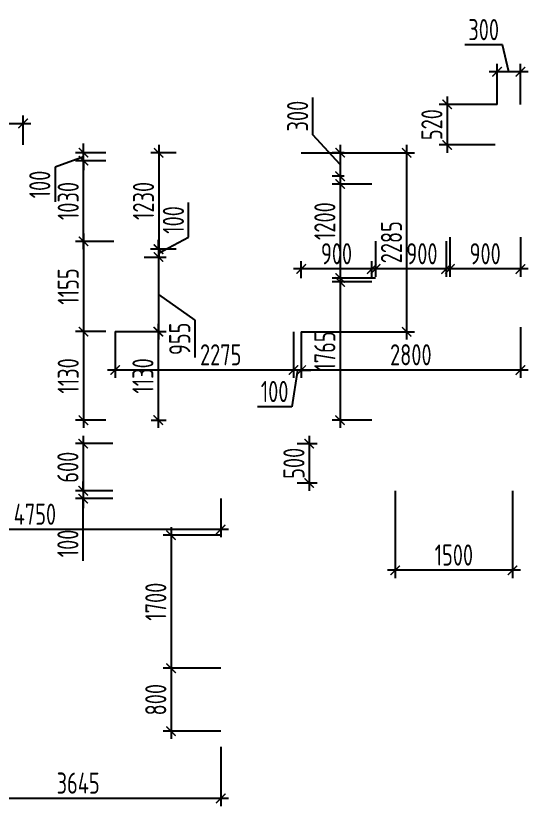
# Model space of a CAD drawing. Header units: millimetres. Extents: x -350007 to 535970, y -888 to 198380.
# Drawn here: x -166888 to -160339, y 70237 to 80329 of the extents above; entities that cross this region are included whole.
import ezdxf

# ---------------------------------------------------------------- set-up
doc = ezdxf.new("R2010")
doc.units = ezdxf.units.MM
doc.layers.add('АР_Размеры нов.', color=15, linetype='Continuous', lineweight=0)
doc.styles.add('ISOCPEUR', font='isocpeur.ttf', dxfattribs={"width": 0.7})
doc.dimstyles.new('R_100', dxfattribs={"dimtxt": 270, "dimasz": 120, "dimexe": 100, "dimexo": 0, "dimgap": 60, "dimtad": 1, "dimdec": 0, "dimrnd": 5, "dimzin": 0, "dimdsep": 46, "dimtxsty": 'ISOCPEUR', "dimblk": 'ARCHTICK', "dimcen": 0, "dimdle": 100, "dimclrd": 256, "dimclre": 256, "dimclrt": 256, "dimadec": 0, "dimazin": 0, "dimtfac": 2, "dimtdec": 0, "dimtofl": 0, "dimtmove": 1, "dimatfit": 3, "dimfxl": 1, "dimtvp": 3, "dimtolj": 1, "dimtzin": 0, "dimarcsym": 0})

# ---------------------------------------------------------------- blocks, each defined once
blk = doc.blocks.new('_ArchTick')
at = {"color": 0, "linetype": 'ByBlock', "const_width": 0.15}
blk.add_lwpolyline([(-0.5, -0.5), (0.5, 0.5)], dxfattribs=at)
blk = doc.blocks.new('*D2869')
at = {"layer": 'АР_Размеры нов.', "lineweight": -2, "ltscale": 100, "transparency": 16777216}
for p, q in [((-168294, 78700), (-168294, 79054)), ((-166794, 78680), (-166794, 79054)), ((-168394, 78954), (-166694, 78954))]:
    blk.add_line(p, q, dxfattribs=at)
at = {"layer": 'АР_Размеры нов.', "lineweight": -2, "ltscale": 100, "transparency": 16777216, "xscale": 120, "yscale": 120, "zscale": 120, "rotation": 180}
blk.add_blockref('_ArchTick', (-168294, 78954), dxfattribs=at)
at = {"layer": 'АР_Размеры нов.', "lineweight": -2, "ltscale": 100, "transparency": 16777216, "xscale": 120, "yscale": 120, "zscale": 120}
blk.add_blockref('_ArchTick', (-166794, 78954), dxfattribs=at)
at = {"layer": 'АР_Размеры нов.', "ltscale": 100, "transparency": 16777216, "insert": (-167544, 79149), "char_height": 270, "attachment_point": 5, "style": 'ISOCPEUR'}
blk.add_mtext('\\A1;1500', dxfattribs=at)
blk = doc.blocks.new('*D2870')
at = {"layer": 'АР_Размеры нов.', "lineweight": -2, "ltscale": 100, "transparency": 16777216}
for p, q in [((-166023, 76396), (-166023, 75066)), ((-165737, 76296), (-166123, 76296)), ((-165737, 75166), (-166123, 75166))]:
    blk.add_line(p, q, dxfattribs=at)
at = {"layer": 'АР_Размеры нов.', "lineweight": -2, "ltscale": 100, "transparency": 16777216, "xscale": 120, "yscale": 120, "zscale": 120}
for p, rotation in [((-166023, 76296), 90), ((-166023, 75166), 270)]:
    blk.add_blockref('_ArchTick', p, dxfattribs=dict(at, rotation=rotation))
at = {"layer": 'АР_Размеры нов.', "ltscale": 100, "transparency": 16777216, "insert": (-166218, 75731), "char_height": 270, "attachment_point": 5, "rotation": 90, "style": 'ISOCPEUR'}
blk.add_mtext('\\A1;1130', dxfattribs=at)
blk = doc.blocks.new('*D2871')
at = {"layer": 'АР_Размеры нов.', "lineweight": -2, "ltscale": 100, "transparency": 16777216}
for p, q in [((-166023, 77349), (-166023, 78579)), ((-165737, 78479), (-166123, 78479)), ((-165637, 77449), (-166123, 77449))]:
    blk.add_line(p, q, dxfattribs=at)
at = {"layer": 'АР_Размеры нов.', "lineweight": -2, "ltscale": 100, "transparency": 16777216, "xscale": 120, "yscale": 120, "zscale": 120}
for p, rotation in [((-166023, 78479), 90), ((-166023, 77449), 270)]:
    blk.add_blockref('_ArchTick', p, dxfattribs=dict(at, rotation=rotation))
at = {"layer": 'АР_Размеры нов.', "ltscale": 100, "transparency": 16777216, "insert": (-166218, 77964), "char_height": 270, "attachment_point": 5, "rotation": 90, "style": 'ISOCPEUR'}
blk.add_mtext('\\A1;1030', dxfattribs=at)
blk = doc.blocks.new('*D2873')
at = {"layer": 'АР_Размеры нов.', "lineweight": -2, "ltscale": 100, "transparency": 16777216}
for p, q in [((-164904, 73798), (-164904, 71898)), ((-164269, 73698), (-165004, 73698)), ((-164269, 71998), (-165004, 71998))]:
    blk.add_line(p, q, dxfattribs=at)
at = {"layer": 'АР_Размеры нов.', "lineweight": -2, "ltscale": 100, "transparency": 16777216, "xscale": 120, "yscale": 120, "zscale": 120}
for p, rotation in [((-164904, 73698), 90), ((-164904, 71998), 270)]:
    blk.add_blockref('_ArchTick', p, dxfattribs=dict(at, rotation=rotation))
at = {"layer": 'АР_Размеры нов.', "ltscale": 100, "transparency": 16777216, "insert": (-165099, 72848), "char_height": 270, "attachment_point": 5, "rotation": 90, "style": 'ISOCPEUR'}
blk.add_mtext('\\A1;1700', dxfattribs=at)
blk = doc.blocks.new('*D2945')
at = {"layer": 'АР_Размеры нов.', "lineweight": -2, "ltscale": 100, "transparency": 16777216}
for p, q in [((-164904, 72098), (-164904, 71096)), ((-164269, 71998), (-165004, 71998)), ((-164269, 71196), (-165004, 71196))]:
    blk.add_line(p, q, dxfattribs=at)
at = {"layer": 'АР_Размеры нов.', "lineweight": -2, "ltscale": 100, "transparency": 16777216, "xscale": 120, "yscale": 120, "zscale": 120}
for p, rotation in [((-164904, 71998), 90), ((-164904, 71196), 270)]:
    blk.add_blockref('_ArchTick', p, dxfattribs=dict(at, rotation=rotation))
at = {"layer": 'АР_Размеры нов.', "ltscale": 100, "transparency": 16777216, "insert": (-165099, 71597), "char_height": 270, "attachment_point": 5, "rotation": 90, "style": 'ISOCPEUR'}
blk.add_mtext('\\A1;800', dxfattribs=at)
blk = doc.blocks.new('*D1731')
at = {"layer": 'АР_Размеры нов.', "lineweight": -2, "ltscale": 500, "transparency": 16777216}
for p, q in [((-160668, 79957), (-161148, 79957)), ((-160588, 79615), (-160668, 79957)), ((-160737, 79198), (-160737, 79715)), ((-160439, 79198), (-160439, 79715)), ((-160339, 79615), (-160837, 79615))]:
    blk.add_line(p, q, dxfattribs=at)
at = {"layer": 'АР_Размеры нов.', "lineweight": -2, "ltscale": 500, "transparency": 16777216, "xscale": 120, "yscale": 120, "zscale": 120, "rotation": 180}
blk.add_blockref('_ArchTick', (-160737, 79615), dxfattribs=at)
at = {"layer": 'АР_Размеры нов.', "lineweight": -2, "ltscale": 500, "transparency": 16777216, "xscale": 120, "yscale": 120, "zscale": 120}
blk.add_blockref('_ArchTick', (-160439, 79615), dxfattribs=at)
at = {"layer": 'АР_Размеры нов.', "lineweight": 13, "ltscale": 500, "transparency": 16777216, "insert": (-160908, 80152), "char_height": 270, "attachment_point": 5, "style": 'ISOCPEUR'}
blk.add_mtext('\\A1;300', dxfattribs=at)
blk = doc.blocks.new('*D1732')
at = {"layer": 'АР_Размеры нов.', "lineweight": -2, "ltscale": 500, "transparency": 16777216}
for p, q in [((-161375, 79298), (-161375, 78580)), ((-160737, 79198), (-161475, 79198)), ((-160762, 78680), (-161475, 78680))]:
    blk.add_line(p, q, dxfattribs=at)
at = {"layer": 'АР_Размеры нов.', "lineweight": -2, "ltscale": 500, "transparency": 16777216, "xscale": 120, "yscale": 120, "zscale": 120}
for p, rotation in [((-161375, 79198), 90), ((-161375, 78680), 270)]:
    blk.add_blockref('_ArchTick', p, dxfattribs=dict(at, rotation=rotation))
at = {"layer": 'АР_Размеры нов.', "lineweight": 13, "ltscale": 500, "transparency": 16777216, "insert": (-161570, 78939), "char_height": 270, "attachment_point": 5, "rotation": 90, "style": 'ISOCPEUR'}
blk.add_mtext('\\A1;520', dxfattribs=at)
blk = doc.blocks.new('*D1733')
at = {"layer": 'АР_Размеры нов.', "lineweight": -2, "ltscale": 500, "transparency": 16777216}
for p, q in [((-163091, 78808), (-163091, 79287)), ((-162743, 78431), (-163091, 78808)), ((-162743, 78680), (-162743, 78181)), ((-162693, 78580), (-162843, 78580)), ((-162693, 78281), (-162843, 78281))]:
    blk.add_line(p, q, dxfattribs=at)
at = {"layer": 'АР_Размеры нов.', "lineweight": -2, "ltscale": 500, "transparency": 16777216, "xscale": 120, "yscale": 120, "zscale": 120}
for p, rotation in [((-162743, 78580), 90), ((-162743, 78281), 270)]:
    blk.add_blockref('_ArchTick', p, dxfattribs=dict(at, rotation=rotation))
at = {"layer": 'АР_Размеры нов.', "lineweight": 13, "ltscale": 500, "transparency": 16777216, "insert": (-163286, 79048), "char_height": 270, "attachment_point": 5, "rotation": 90, "style": 'ISOCPEUR'}
blk.add_mtext('\\A1;300', dxfattribs=at)
blk = doc.blocks.new('*D1734')
at = {"layer": 'АР_Размеры нов.', "lineweight": -2, "ltscale": 500, "transparency": 16777216}
for p, q in [((-162743, 78281), (-162743, 76881)), ((-162339, 78181), (-162843, 78181)), ((-162289, 76981), (-162843, 76981))]:
    blk.add_line(p, q, dxfattribs=at)
at = {"layer": 'АР_Размеры нов.', "lineweight": -2, "ltscale": 500, "transparency": 16777216, "xscale": 120, "yscale": 120, "zscale": 120}
for p, rotation in [((-162743, 78181), 90), ((-162743, 76981), 270)]:
    blk.add_blockref('_ArchTick', p, dxfattribs=dict(at, rotation=rotation))
at = {"layer": 'АР_Размеры нов.', "lineweight": 13, "ltscale": 500, "transparency": 16777216, "insert": (-162938, 77707), "char_height": 270, "attachment_point": 5, "rotation": 90, "style": 'ISOCPEUR'}
blk.add_mtext('\\A1;1200', dxfattribs=at)
blk = doc.blocks.new('*D1735')
at = {"layer": 'АР_Размеры нов.', "lineweight": -2, "ltscale": 500, "transparency": 16777216}
for p, q in [((-162743, 77031), (-162743, 75066)), ((-162339, 76931), (-162843, 76931)), ((-162339, 75166), (-162843, 75166))]:
    blk.add_line(p, q, dxfattribs=at)
at = {"layer": 'АР_Размеры нов.', "lineweight": -2, "ltscale": 500, "transparency": 16777216, "xscale": 120, "yscale": 120, "zscale": 120}
for p, rotation in [((-162743, 76931), 90), ((-162743, 75166), 270)]:
    blk.add_blockref('_ArchTick', p, dxfattribs=dict(at, rotation=rotation))
at = {"layer": 'АР_Размеры нов.', "lineweight": 13, "ltscale": 500, "transparency": 16777216, "insert": (-162938, 76049), "char_height": 270, "attachment_point": 5, "rotation": 90, "style": 'ISOCPEUR'}
blk.add_mtext('\\A1;1765', dxfattribs=at)
blk = doc.blocks.new('*D1736')
at = {"layer": 'АР_Размеры нов.', "lineweight": -2, "ltscale": 500, "transparency": 16777216}
for p, q in [((-161339, 77504), (-161339, 76996)), ((-160439, 77504), (-160439, 76996)), ((-160339, 77096), (-161439, 77096))]:
    blk.add_line(p, q, dxfattribs=at)
at = {"layer": 'АР_Размеры нов.', "lineweight": -2, "ltscale": 500, "transparency": 16777216, "xscale": 120, "yscale": 120, "zscale": 120, "rotation": 180}
blk.add_blockref('_ArchTick', (-161339, 77096), dxfattribs=at)
at = {"layer": 'АР_Размеры нов.', "lineweight": -2, "ltscale": 500, "transparency": 16777216, "xscale": 120, "yscale": 120, "zscale": 120}
blk.add_blockref('_ArchTick', (-160439, 77096), dxfattribs=at)
at = {"layer": 'АР_Размеры нов.', "lineweight": 13, "ltscale": 500, "transparency": 16777216, "insert": (-160889, 77291), "char_height": 270, "attachment_point": 5, "style": 'ISOCPEUR'}
blk.add_mtext('\\A1;900', dxfattribs=at)
blk = doc.blocks.new('*D1737')
at = {"layer": 'АР_Размеры нов.', "lineweight": -2, "ltscale": 500, "transparency": 16777216}
for p, q in [((-162289, 77452), (-162289, 76996)), ((-161389, 77452), (-161389, 76996)), ((-161289, 77096), (-162389, 77096))]:
    blk.add_line(p, q, dxfattribs=at)
at = {"layer": 'АР_Размеры нов.', "lineweight": -2, "ltscale": 500, "transparency": 16777216, "xscale": 120, "yscale": 120, "zscale": 120, "rotation": 180}
blk.add_blockref('_ArchTick', (-162289, 77096), dxfattribs=at)
at = {"layer": 'АР_Размеры нов.', "lineweight": -2, "ltscale": 500, "transparency": 16777216, "xscale": 120, "yscale": 120, "zscale": 120}
blk.add_blockref('_ArchTick', (-161389, 77096), dxfattribs=at)
at = {"layer": 'АР_Размеры нов.', "lineweight": 13, "ltscale": 500, "transparency": 16777216, "insert": (-161697, 77291), "char_height": 270, "attachment_point": 5, "style": 'ISOCPEUR'}
blk.add_mtext('\\A1;900', dxfattribs=at)
blk = doc.blocks.new('*D1738')
at = {"layer": 'АР_Размеры нов.', "lineweight": -2, "ltscale": 500, "transparency": 16777216}
for p, q in [((-163239, 76981), (-163239, 77196)), ((-162339, 76981), (-162339, 77196)), ((-162239, 77096), (-163339, 77096))]:
    blk.add_line(p, q, dxfattribs=at)
at = {"layer": 'АР_Размеры нов.', "lineweight": -2, "ltscale": 500, "transparency": 16777216, "xscale": 120, "yscale": 120, "zscale": 120, "rotation": 180}
blk.add_blockref('_ArchTick', (-163239, 77096), dxfattribs=at)
at = {"layer": 'АР_Размеры нов.', "lineweight": -2, "ltscale": 500, "transparency": 16777216, "xscale": 120, "yscale": 120, "zscale": 120}
blk.add_blockref('_ArchTick', (-162339, 77096), dxfattribs=at)
at = {"layer": 'АР_Размеры нов.', "lineweight": 13, "ltscale": 500, "transparency": 16777216, "insert": (-162789, 77291), "char_height": 270, "attachment_point": 5, "style": 'ISOCPEUR'}
blk.add_mtext('\\A1;900', dxfattribs=at)
blk = doc.blocks.new('*D1739')
at = {"layer": 'АР_Размеры нов.', "lineweight": -2, "ltscale": 500, "transparency": 16777216}
for p, q in [((-166023, 77549), (-166023, 76196)), ((-165637, 77449), (-166123, 77449)), ((-165737, 76296), (-166123, 76296))]:
    blk.add_line(p, q, dxfattribs=at)
at = {"layer": 'АР_Размеры нов.', "lineweight": -2, "ltscale": 500, "transparency": 16777216, "xscale": 120, "yscale": 120, "zscale": 120}
for p, rotation in [((-166023, 77449), 90), ((-166023, 76296), 270)]:
    blk.add_blockref('_ArchTick', p, dxfattribs=dict(at, rotation=rotation))
at = {"layer": 'АР_Размеры нов.', "lineweight": 13, "ltscale": 500, "transparency": 16777216, "insert": (-166218, 76872), "char_height": 270, "attachment_point": 5, "rotation": 90, "style": 'ISOCPEUR'}
blk.add_mtext('\\A1;1155', dxfattribs=at)
blk = doc.blocks.new('*D1740')
at = {"layer": 'АР_Размеры нов.', "lineweight": -2, "ltscale": 500, "transparency": 16777216}
for p, q in [((-166023, 78580), (-166023, 78700)), ((-166023, 78530), (-166387, 78396)), ((-165737, 78580), (-166123, 78580)), ((-166023, 78479), (-166023, 78580)), ((-165737, 78479), (-166123, 78479)), ((-166023, 78479), (-166023, 78359)), ((-166387, 78396), (-166387, 77955))]:
    blk.add_line(p, q, dxfattribs=at)
at = {"layer": 'АР_Размеры нов.', "lineweight": -2, "ltscale": 500, "transparency": 16777216, "xscale": 120, "yscale": 120, "zscale": 120}
for p, rotation in [((-166023, 78580), 270), ((-166023, 78479), 90)]:
    blk.add_blockref('_ArchTick', p, dxfattribs=dict(at, rotation=rotation))
at = {"layer": 'АР_Размеры нов.', "lineweight": 13, "ltscale": 500, "transparency": 16777216, "insert": (-166582, 78175), "char_height": 270, "attachment_point": 5, "rotation": 90, "style": 'ISOCPEUR'}
blk.add_mtext('\\A1;100', dxfattribs=at)
blk = doc.blocks.new('*D1741')
at = {"layer": 'АР_Размеры нов.', "lineweight": -2, "ltscale": 500, "transparency": 16777216}
for p, q in [((-167913, 70996), (-167913, 70237)), ((-164269, 70996), (-164269, 70237)), ((-164169, 70337), (-168013, 70337))]:
    blk.add_line(p, q, dxfattribs=at)
at = {"layer": 'АР_Размеры нов.', "lineweight": -2, "ltscale": 500, "transparency": 16777216, "xscale": 120, "yscale": 120, "zscale": 120, "rotation": 180}
blk.add_blockref('_ArchTick', (-167913, 70337), dxfattribs=at)
at = {"layer": 'АР_Размеры нов.', "lineweight": -2, "ltscale": 500, "transparency": 16777216, "xscale": 120, "yscale": 120, "zscale": 120}
blk.add_blockref('_ArchTick', (-164269, 70337), dxfattribs=at)
at = {"layer": 'АР_Размеры нов.', "lineweight": 13, "ltscale": 500, "transparency": 16777216, "insert": (-166091, 70532), "char_height": 270, "attachment_point": 5, "style": 'ISOCPEUR'}
blk.add_mtext('\\A1;3645', dxfattribs=at)
blk = doc.blocks.new('*D1904')
at = {"layer": 'АР_Размеры нов.', "lineweight": -2, "ltscale": 500, "transparency": 16777216}
for p, q in [((-169019, 74264), (-169019, 73670)), ((-164269, 74164), (-164269, 73670)), ((-164169, 73770), (-169119, 73770))]:
    blk.add_line(p, q, dxfattribs=at)
at = {"layer": 'АР_Размеры нов.', "lineweight": -2, "ltscale": 500, "transparency": 16777216, "xscale": 120, "yscale": 120, "zscale": 120, "rotation": 180}
blk.add_blockref('_ArchTick', (-169019, 73770), dxfattribs=at)
at = {"layer": 'АР_Размеры нов.', "lineweight": -2, "ltscale": 500, "transparency": 16777216, "xscale": 120, "yscale": 120, "zscale": 120}
blk.add_blockref('_ArchTick', (-164269, 73770), dxfattribs=at)
at = {"layer": 'АР_Размеры нов.', "lineweight": 13, "ltscale": 500, "transparency": 16777216, "insert": (-166644, 73965), "char_height": 270, "attachment_point": 5, "style": 'ISOCPEUR'}
blk.add_mtext('\\A1;4750', dxfattribs=at)
blk = doc.blocks.new('*D1905')
at = {"layer": 'АР_Размеры нов.', "lineweight": -2, "ltscale": 500, "transparency": 16777216}
for p, q in [((-166027, 74966), (-166027, 74164)), ((-165650, 74866), (-166127, 74866)), ((-165650, 74264), (-166127, 74264))]:
    blk.add_line(p, q, dxfattribs=at)
at = {"layer": 'АР_Размеры нов.', "lineweight": -2, "ltscale": 500, "transparency": 16777216, "xscale": 120, "yscale": 120, "zscale": 120}
for p, rotation in [((-166027, 74866), 90), ((-166027, 74264), 270)]:
    blk.add_blockref('_ArchTick', p, dxfattribs=dict(at, rotation=rotation))
at = {"layer": 'АР_Размеры нов.', "lineweight": 13, "ltscale": 500, "transparency": 16777216, "insert": (-166222, 74565), "char_height": 270, "attachment_point": 5, "rotation": 90, "style": 'ISOCPEUR'}
blk.add_mtext('\\A1;600', dxfattribs=at)
blk = doc.blocks.new('*D1906')
at = {"layer": 'АР_Размеры нов.', "lineweight": -2, "ltscale": 500, "transparency": 16777216}
for p, q in [((-163138, 74966), (-163138, 74264)), ((-163290, 74866), (-163038, 74866)), ((-163290, 74364), (-163038, 74364))]:
    blk.add_line(p, q, dxfattribs=at)
at = {"layer": 'АР_Размеры нов.', "lineweight": -2, "ltscale": 500, "transparency": 16777216, "xscale": 120, "yscale": 120, "zscale": 120}
for p, rotation in [((-163138, 74866), 90), ((-163138, 74364), 270)]:
    blk.add_blockref('_ArchTick', p, dxfattribs=dict(at, rotation=rotation))
at = {"layer": 'АР_Размеры нов.', "lineweight": 13, "ltscale": 500, "transparency": 16777216, "insert": (-163333, 74615), "char_height": 270, "attachment_point": 5, "rotation": 90, "style": 'ISOCPEUR'}
blk.add_mtext('\\A1;500', dxfattribs=at)
blk = doc.blocks.new('*D1910')
at = {"layer": 'АР_Размеры нов.', "lineweight": -2, "ltscale": 500, "transparency": 16777216}
for p, q in [((-165061, 78680), (-165061, 77249)), ((-164838, 78580), (-165161, 78580)), ((-164838, 77349), (-165161, 77349))]:
    blk.add_line(p, q, dxfattribs=at)
at = {"layer": 'АР_Размеры нов.', "lineweight": -2, "ltscale": 500, "transparency": 16777216, "xscale": 120, "yscale": 120, "zscale": 120}
for p, rotation in [((-165061, 78580), 90), ((-165061, 77349), 270)]:
    blk.add_blockref('_ArchTick', p, dxfattribs=dict(at, rotation=rotation))
at = {"layer": 'АР_Размеры нов.', "lineweight": 13, "ltscale": 500, "transparency": 16777216, "insert": (-165256, 77965), "char_height": 270, "attachment_point": 5, "rotation": 90, "style": 'ISOCPEUR'}
blk.add_mtext('\\A1;1230', dxfattribs=at)
blk = doc.blocks.new('*D1911')
at = {"layer": 'АР_Размеры нов.', "lineweight": -2, "ltscale": 500, "transparency": 16777216}
for p, q in [((-164679, 77501), (-164679, 77943)), ((-165065, 77299), (-164679, 77501)), ((-165065, 77349), (-165065, 77469)), ((-164838, 77349), (-165165, 77349)), ((-165065, 77349), (-165065, 77249)), ((-165246, 77249), (-164965, 77249)), ((-165065, 77249), (-165065, 77129))]:
    blk.add_line(p, q, dxfattribs=at)
at = {"layer": 'АР_Размеры нов.', "lineweight": -2, "ltscale": 500, "transparency": 16777216, "xscale": 120, "yscale": 120, "zscale": 120}
for p, rotation in [((-165065, 77349), 270), ((-165065, 77249), 90)]:
    blk.add_blockref('_ArchTick', p, dxfattribs=dict(at, rotation=rotation))
at = {"layer": 'АР_Размеры нов.', "lineweight": 13, "ltscale": 500, "transparency": 16777216, "insert": (-164874, 77722), "char_height": 270, "attachment_point": 5, "rotation": 90, "style": 'ISOCPEUR'}
blk.add_mtext('\\A1;100', dxfattribs=at)
blk = doc.blocks.new('*D1912')
at = {"layer": 'АР_Размеры нов.', "lineweight": -2, "ltscale": 500, "transparency": 16777216}
for p, q in [((-165065, 77349), (-165065, 76196)), ((-165246, 77249), (-164965, 77249)), ((-165065, 76772), (-164598, 76444)), ((-164598, 76444), (-164598, 75965)), ((-165617, 76296), (-164965, 76296))]:
    blk.add_line(p, q, dxfattribs=at)
at = {"layer": 'АР_Размеры нов.', "lineweight": -2, "ltscale": 500, "transparency": 16777216, "xscale": 120, "yscale": 120, "zscale": 120}
for p, rotation in [((-165065, 77249), 90), ((-165065, 76296), 270)]:
    blk.add_blockref('_ArchTick', p, dxfattribs=dict(at, rotation=rotation))
at = {"layer": 'АР_Размеры нов.', "lineweight": 13, "ltscale": 500, "transparency": 16777216, "insert": (-164793, 76204), "char_height": 270, "attachment_point": 5, "rotation": 90, "style": 'ISOCPEUR'}
blk.add_mtext('\\A1;955', dxfattribs=at)
blk = doc.blocks.new('*D1913')
at = {"layer": 'АР_Размеры нов.', "lineweight": -2, "ltscale": 500, "transparency": 16777216}
for p, q in [((-165068, 76396), (-165068, 75066)), ((-165617, 76296), (-164968, 76296)), ((-165160, 75166), (-164968, 75166))]:
    blk.add_line(p, q, dxfattribs=at)
at = {"layer": 'АР_Размеры нов.', "lineweight": -2, "ltscale": 500, "transparency": 16777216, "xscale": 120, "yscale": 120, "zscale": 120}
for p, rotation in [((-165068, 76296), 90), ((-165068, 75166), 270)]:
    blk.add_blockref('_ArchTick', p, dxfattribs=dict(at, rotation=rotation))
at = {"layer": 'АР_Размеры нов.', "lineweight": 13, "ltscale": 500, "transparency": 16777216, "insert": (-165263, 75731), "char_height": 270, "attachment_point": 5, "rotation": 90, "style": 'ISOCPEUR'}
blk.add_mtext('\\A1;1130', dxfattribs=at)
blk = doc.blocks.new('*D1914')
at = {"layer": 'АР_Размеры нов.', "lineweight": -2, "ltscale": 500, "transparency": 16777216}
for p, q in [((-161892, 76195), (-161892, 78680)), ((-163239, 78580), (-161792, 78580)), ((-163239, 76295), (-161792, 76295))]:
    blk.add_line(p, q, dxfattribs=at)
at = {"layer": 'АР_Размеры нов.', "lineweight": -2, "ltscale": 500, "transparency": 16777216, "xscale": 120, "yscale": 120, "zscale": 120}
for p, rotation in [((-161892, 78580), 90), ((-161892, 76295), 270)]:
    blk.add_blockref('_ArchTick', p, dxfattribs=dict(at, rotation=rotation))
at = {"layer": 'АР_Размеры нов.', "lineweight": 13, "ltscale": 500, "transparency": 16777216, "insert": (-162087, 77438), "char_height": 270, "attachment_point": 5, "rotation": 90, "style": 'ISOCPEUR'}
blk.add_mtext('\\A1;2285', dxfattribs=at)
blk = doc.blocks.new('*D2239')
at = {"layer": 'АР_Размеры нов.', "lineweight": -2, "ltscale": 500, "transparency": 16777216}
for p, q in [((-162039, 74264), (-162039, 73149)), ((-160539, 74264), (-160539, 73149)), ((-160439, 73249), (-162139, 73249))]:
    blk.add_line(p, q, dxfattribs=at)
at = {"layer": 'АР_Размеры нов.', "lineweight": -2, "ltscale": 500, "transparency": 16777216, "xscale": 120, "yscale": 120, "zscale": 120, "rotation": 180}
blk.add_blockref('_ArchTick', (-162039, 73249), dxfattribs=at)
at = {"layer": 'АР_Размеры нов.', "lineweight": -2, "ltscale": 500, "transparency": 16777216, "xscale": 120, "yscale": 120, "zscale": 120}
blk.add_blockref('_ArchTick', (-160539, 73249), dxfattribs=at)
at = {"layer": 'АР_Размеры нов.', "lineweight": 13, "ltscale": 500, "transparency": 16777216, "insert": (-161289, 73444), "char_height": 270, "attachment_point": 5, "style": 'ISOCPEUR'}
blk.add_mtext('\\A1;1500', dxfattribs=at)
blk = doc.blocks.new('*D2267')
at = {"layer": 'АР_Размеры нов.', "lineweight": -2, "ltscale": 500, "transparency": 16777216}
for p, q in [((-163239, 76295), (-163239, 75706)), ((-160439, 76353), (-160439, 75706)), ((-160339, 75806), (-163339, 75806))]:
    blk.add_line(p, q, dxfattribs=at)
at = {"layer": 'АР_Размеры нов.', "lineweight": -2, "ltscale": 500, "transparency": 16777216, "xscale": 120, "yscale": 120, "zscale": 120, "rotation": 180}
blk.add_blockref('_ArchTick', (-163239, 75806), dxfattribs=at)
at = {"layer": 'АР_Размеры нов.', "lineweight": -2, "ltscale": 500, "transparency": 16777216, "xscale": 120, "yscale": 120, "zscale": 120}
blk.add_blockref('_ArchTick', (-160439, 75806), dxfattribs=at)
at = {"layer": 'АР_Размеры нов.', "lineweight": 13, "ltscale": 500, "transparency": 16777216, "insert": (-161839, 76001), "char_height": 270, "attachment_point": 5, "style": 'ISOCPEUR'}
blk.add_mtext('\\A1;2800', dxfattribs=at)
blk = doc.blocks.new('*D2268')
at = {"layer": 'АР_Размеры нов.', "lineweight": -2, "ltscale": 500, "transparency": 16777216}
for p, q in [((-163339, 76295), (-163339, 75706)), ((-163239, 76295), (-163239, 75706)), ((-163339, 75806), (-163459, 75806)), ((-163289, 75806), (-163359, 75337)), ((-163239, 75806), (-163339, 75806)), ((-163239, 75806), (-163119, 75806)), ((-163359, 75337), (-163800, 75337))]:
    blk.add_line(p, q, dxfattribs=at)
at = {"layer": 'АР_Размеры нов.', "lineweight": -2, "ltscale": 500, "transparency": 16777216, "xscale": 120, "yscale": 120, "zscale": 120}
blk.add_blockref('_ArchTick', (-163339, 75806), dxfattribs=at)
at = {"layer": 'АР_Размеры нов.', "lineweight": -2, "ltscale": 500, "transparency": 16777216, "xscale": 120, "yscale": 120, "zscale": 120, "rotation": 180}
blk.add_blockref('_ArchTick', (-163239, 75806), dxfattribs=at)
at = {"layer": 'АР_Размеры нов.', "lineweight": 13, "ltscale": 500, "transparency": 16777216, "insert": (-163580, 75532), "char_height": 270, "attachment_point": 5, "style": 'ISOCPEUR'}
blk.add_mtext('\\A1;100', dxfattribs=at)
blk = doc.blocks.new('*D2269')
at = {"layer": 'АР_Размеры нов.', "lineweight": -2, "ltscale": 500, "transparency": 16777216}
for p, q in [((-165617, 76296), (-165617, 75706)), ((-163339, 76295), (-163339, 75706)), ((-163239, 75806), (-165717, 75806))]:
    blk.add_line(p, q, dxfattribs=at)
at = {"layer": 'АР_Размеры нов.', "lineweight": -2, "ltscale": 500, "transparency": 16777216, "xscale": 120, "yscale": 120, "zscale": 120, "rotation": 180}
blk.add_blockref('_ArchTick', (-165617, 75806), dxfattribs=at)
at = {"layer": 'АР_Размеры нов.', "lineweight": -2, "ltscale": 500, "transparency": 16777216, "xscale": 120, "yscale": 120, "zscale": 120}
blk.add_blockref('_ArchTick', (-163339, 75806), dxfattribs=at)
at = {"layer": 'АР_Размеры нов.', "lineweight": 13, "ltscale": 500, "transparency": 16777216, "insert": (-164269, 76001), "char_height": 270, "attachment_point": 5, "style": 'ISOCPEUR'}
blk.add_mtext('\\A1;2275', dxfattribs=at)
blk = doc.blocks.new('*D2270')
at = {"layer": 'АР_Размеры нов.', "lineweight": -2, "ltscale": 500, "transparency": 16777216}
for p, q in [((-166027, 74264), (-166027, 74384)), ((-165650, 74264), (-166127, 74264)), ((-166027, 74264), (-166027, 74164)), ((-165650, 74164), (-166127, 74164)), ((-166027, 74164), (-166027, 74044)), ((-166027, 73371), (-166027, 74164))]:
    blk.add_line(p, q, dxfattribs=at)
at = {"layer": 'АР_Размеры нов.', "lineweight": -2, "ltscale": 500, "transparency": 16777216, "xscale": 120, "yscale": 120, "zscale": 120}
for p, rotation in [((-166027, 74264), 270), ((-166027, 74164), 90)]:
    blk.add_blockref('_ArchTick', p, dxfattribs=dict(at, rotation=rotation))
at = {"layer": 'АР_Размеры нов.', "lineweight": 13, "ltscale": 500, "transparency": 16777216, "insert": (-166222, 73592), "char_height": 270, "attachment_point": 5, "rotation": 90, "style": 'ISOCPEUR'}
blk.add_mtext('\\A1;100', dxfattribs=at)

msp = doc.modelspace()

# ---------------------------------------------------------------- dimensions: what is measured, and where the dimension line sits
at = {"layer": 'АР_Размеры нов.', "lineweight": 13, "ltscale": 500}
for base, p1, p2, picture, middle in [((-160737.3621, 79614.8798), (-160438.8535, 79198.4664), (-160737.3621, 79198.465), '*D1731', (-160728.4421, 79956.5088)), ((-162289.2, 77095.9), (-161388.9, 77451.5), (-162289.2, 77451.5), '*D1737', (-161697.1, 77095.9)), ((-165616.6, 75805.7), (-163339.2, 76295.3), (-165616.6, 76295.7), '*D2269', (-164268.9, 75805.7)), ((-163339.2, 75805.7), (-163239.2, 76295.3), (-163339.2, 76295.3), '*D2268', (-163419.1, 75337.3))]:
    dim = msp.add_linear_dim(base=base, p1=p1, p2=p2, dimstyle='R_100', override={"dimpost": '\\X'}, dxfattribs=at)
    dim.commit()
    dim.dimension.update_dxf_attribs({"geometry": picture, "text_midpoint": middle, "dimtype": 160})
at = {"layer": 'АР_Размеры нов.', "ltscale": 100}
dim = msp.add_linear_dim(base=(-166793.6, 78953.9), p1=(-168293.6, 78700.3), p2=(-166793.6, 78680.3), dimstyle='R_100', override={"dimpost": '\\X', "dimfxl": 2.5, "dimarcsym": 1}, dxfattribs=at)
dim.commit()
dim.dimension.update_dxf_attribs({"geometry": '*D2869', "text_midpoint": (-167543.6, 79148.9)})
at = {"layer": 'АР_Размеры нов.', "lineweight": 13, "ltscale": 500}
for base, p1, p2, picture, middle in [((-162743.1, 78281.5), (-162692.6, 78580.3), (-162692.6, 78281.5), '*D1733', (-163090.6, 78868.3)), ((-166023.4, 78580.3), (-165736.6, 78479), (-165736.6, 78580.3), '*D1740', (-166386.8, 78336.1)), ((-162743.1, 76981.5), (-162339.2, 78181.5), (-162289.2, 76981.5), '*D1734', (-162743.1, 77707.3)), ((-165065, 77248.7), (-164838, 77348.7), (-165245.8, 77248.7), '*D1911', (-164679.3, 77561.3)), ((-165065, 76295.7), (-165245.8, 77248.7), (-165616.6, 76295.7), '*D1912', (-164598.4, 76383.8)), ((-166027.4, 74164.5), (-165649.7, 74264.5), (-165649.7, 74164.5), '*D2270', (-165924.5, 73591.6))]:
    dim = msp.add_linear_dim(base=base, p1=p1, p2=p2, angle=90, dimstyle='R_100', override={"dimpost": '\\X'}, dxfattribs=at)
    dim.commit()
    dim.dimension.update_dxf_attribs({"geometry": picture, "text_midpoint": middle, "dimtype": 160})
for base, p1, p2, override, picture, middle in [((-161374.7, 78680.3), (-160737.4, 79198.5), (-160762.3, 78680.3), {"dimpost": '\\X'}, '*D1732', (-161569.7, 78939.4)), ((-165061.4, 77348.7), (-164838, 78580.4), (-164838, 77348.7), {"dimpost": '\\X'}, '*D1910', (-165256.4, 77964.6)), ((-161891.7, 78580.3), (-163239.2, 76295.3), (-163239.2, 78580.3), {"dimpost": '\\X'}, '*D1914', (-162086.7, 77437.8)), ((-166023.4, 76295.7), (-165637.5, 77448.7), (-165736.6, 76295.7), {"dimpost": '\\X', "dimfxl": 2.5, "dimarcsym": 1}, '*D1739', (-166218.4, 76872.2)), ((-162743.1, 75165.7), (-162339.2, 76931.5), (-162339.2, 75165.7), {"dimpost": '\\X'}, '*D1735', (-162938.1, 76048.6)), ((-165068.2, 75165.7), (-165616.6, 76295.7), (-165160.3, 75165.7), {"dimpost": '\\X'}, '*D1913', (-165263.2, 75730.7)), ((-166027.4, 74264.5), (-165649.7, 74865.7), (-165649.7, 74264.5), {"dimpost": '\\X'}, '*D1905', (-166222.4, 74565.1)), ((-163137.8, 74364.5), (-163289.9, 74865.7), (-163289.9, 74364.5), {"dimpost": '\\X'}, '*D1906', (-163332.8, 74615.1))]:
    dim = msp.add_linear_dim(base=base, p1=p1, p2=p2, angle=90, dimstyle='R_100', override=override, dxfattribs=at)
    dim.commit()
    dim.dimension.update_dxf_attribs({"geometry": picture, "text_midpoint": middle})
at = {"layer": 'АР_Размеры нов.', "ltscale": 100}
for base, p1, p2, picture, middle in [((-166023.4, 78479), (-165637.5, 77448.7), (-165736.6, 78479), '*D2871', (-166218.4, 77963.9)), ((-166023.4, 75165.7), (-165736.6, 76295.7), (-165736.6, 75165.7), '*D2870', (-166218.4, 75730.7)), ((-164903.6, 71998.2), (-164268.9, 73698.2), (-164268.9, 71998.2), '*D2873', (-165098.6, 72848.2)), ((-164903.6396, 71195.682), (-164268.8535, 71998.1647), (-164268.8502, 71195.682), '*D2945', (-165098.6396, 71596.9234))]:
    dim = msp.add_linear_dim(base=base, p1=p1, p2=p2, angle=90, dimstyle='R_100', override={"dimpost": '\\X', "dimfxl": 2.5, "dimarcsym": 1}, dxfattribs=at)
    dim.commit()
    dim.dimension.update_dxf_attribs({"geometry": picture, "text_midpoint": middle})
at = {"layer": 'АР_Размеры нов.', "lineweight": 13, "ltscale": 500}
for base, p1, p2, picture, middle in [((-161338.9, 77095.9), (-160438.9, 77503.8), (-161338.9, 77503.8), '*D1736', (-160888.9, 77290.9)), ((-163239.2, 77095.9), (-162339.2, 76981.5), (-163239.2, 76981.5), '*D1738', (-162789.2, 77290.9)), ((-163239.2, 75805.7), (-160438.9, 76352.8), (-163239.2, 76295.3), '*D2267', (-161839, 76000.7)), ((-169018.9, 73770.2), (-164268.9, 74164.5), (-169018.9, 74264.5), '*D1904', (-166643.9, 73965.2)), ((-162038.9, 73248.7), (-160538.9, 74264.5), (-162038.9, 74264.5), '*D2239', (-161288.9, 73443.7)), ((-167912.8, 70337.2), (-164268.9, 70995.7), (-167912.8, 70995.7), '*D1741', (-166090.8, 70532.2))]:
    dim = msp.add_linear_dim(base=base, p1=p1, p2=p2, dimstyle='R_100', override={"dimpost": '\\X'}, dxfattribs=at)
    dim.commit()
    dim.dimension.update_dxf_attribs({"geometry": picture, "text_midpoint": middle})

doc.saveas('drawing.dxf')
